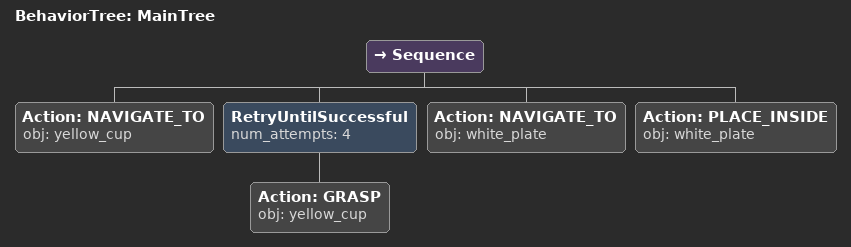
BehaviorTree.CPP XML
<root main_tree_to_execute="MainTree">
  <BehaviorTree ID="MainTree">
    <Sequence>
      <!-- Navigate to yellow_cup -->
      <Action ID="NAVIGATE_TO" obj="yellow_cup" />
      <!-- Retry GRASP yellow_cup up to 4 attempts -->
      <RetryUntilSuccessful num_attempts="4">
        <!-- Grasp yellow_cup -->
        <Action ID="GRASP" obj="yellow_cup" />
      </RetryUntilSuccessful>
      <!-- Navigate to white_plate -->
      <Action ID="NAVIGATE_TO" obj="white_plate" />
      <!-- Place inside white_plate -->
      <Action ID="PLACE_INSIDE" obj="white_plate" />
    </Sequence>
  </BehaviorTree>
</root>
